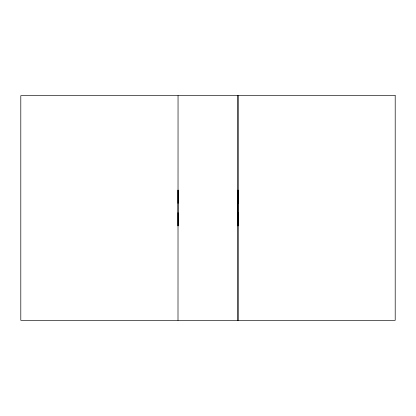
<?xml version="1.0" encoding="UTF-8"?>
<svg xmlns="http://www.w3.org/2000/svg" width="416" height="416" viewBox="0 0 416 416"><rect width="100%" height="100%" fill="white"/><g stroke="black" fill="none" stroke-linecap="round" stroke-linejoin="round"><path stroke-width="0.62" d="M237.988 203.351L237.978 190.029L237.978 225.971L237.962 212.649M178.038 203.351L178.022 190.029L178.022 225.971L178.012 212.649M237.999 95.68L237.999 320.32M237.952 95.68L237.952 320.32M178.048 95.68L178.001 320.32M395.2 95.68L20.8 95.68L20.8 320.32L395.2 320.32L395.2 95.68"/></g></svg>
